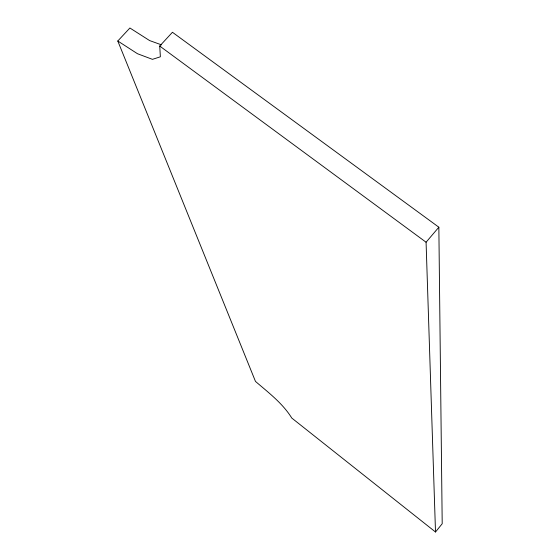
<?xml version="1.0" encoding="UTF-8"?>
<svg xmlns="http://www.w3.org/2000/svg" width="560" height="560" viewBox="0 0 560 560"><rect width="100%" height="100%" fill="white"/><g stroke="black" fill="none" stroke-linecap="round" stroke-linejoin="round"><path stroke-width="0.84" d="M117.796 41.006L255.472 381.409C268.457 392.588 282.653 403.305 291.788 418.061L435.505 532L442.204 523.74L438.851 227.206L172.438 32.27L159.733 46.046L160.37 56.791L152.446 59.346L137.48 53.725L117.796 41.006L129.899 28L149.639 40.586L161.553 44.877M435.505 532L426.076 242.228L438.851 227.206M159.733 46.046L426.076 242.228"/></g></svg>
